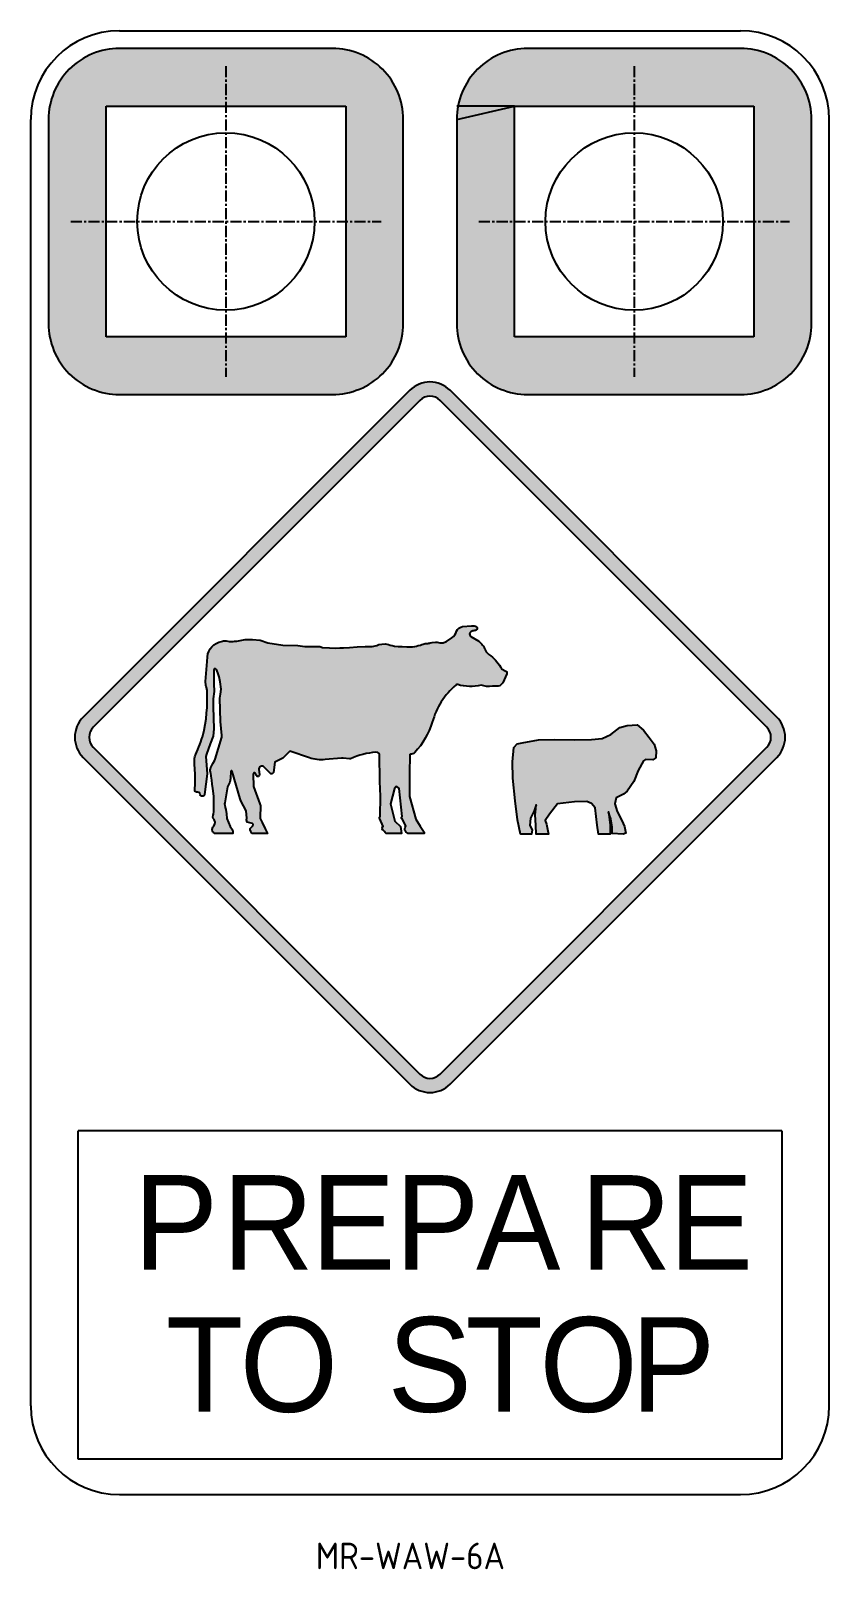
# Model space of a CAD drawing. Header units: millimetres. Extents: x -254 to -164, y -562 to -388.
import ezdxf

# ---------------------------------------------------------------- set-up
doc = ezdxf.new("R2010")
doc.units = ezdxf.units.MM
doc.linetypes.add('CENTER', pattern=[2, 1.25, -0.25, 0.25, -0.25])
for name, color, linetype in [('CENT25', 1, 'CENTER'), ('L25', 1, 'Continuous'), ('L35', 3, 'Continuous'), ('T25', 1, 'Continuous')]:
    doc.layers.add(name, color=color, linetype=linetype)
doc.styles.add('DSERIES', font='Dseries')
doc.styles.add('ISO', font='iso')

msp = doc.modelspace()

# ---------------------------------------------------------------- hatches: boundary and pattern name
at = {"layer": 'L25'}
h = msp.add_hatch(color=256, dxfattribs=at)
h.paths.add_polyline_path([(-218.89, -396.98), (-218.89, -422.98), (-245.89, -422.98), (-245.89, -397.56), (-250.05, -392.82, 0.19903), (-252.39, -398.48), (-252.39, -421.48, 0.414214), (-244.39, -429.48), (-220.39, -429.48, 0.414214), (-212.39, -421.48), (-212.39, -398.48, 0.414214), (-220.39, -390.48), (-244.39, -390.48, 0.198795), (-250.05, -392.82), (-245.89, -397.56), (-245.89, -396.98)])
h.paths.add_polyline_path([(-172.87, -396.98), (-172.87, -398.03), (-167.39, -394.58, 0.271777), (-174.37, -390.48), (-198.37, -390.48, 0.414214), (-206.37, -398.48), (-206.37, -421.48, 0.414214), (-198.37, -429.48), (-174.37, -429.48, 0.414214), (-166.37, -421.48), (-166.37, -398.48, 0.128024), (-167.39, -394.58), (-172.87, -398.03), (-172.87, -422.98), (-199.87, -422.98), (-199.87, -396.98)])
at = {"layer": 'L25', "ltscale": 1000}
h = msp.add_hatch(color=256, dxfattribs=at)
edge = h.paths.add_edge_path(flags=16)
edge.add_arc((-246.22, -468.12), 1.6, 135, 225)
edge.add_line((-247.35, -469.25), (-210.52, -506.09))
edge.add_arc((-209.38, -504.95), 1.6, 225, 315)
edge.add_line((-208.25, -506.09), (-171.41, -469.25))
edge.add_arc((-172.54, -468.12), 1.6, 315, 405)
edge.add_line((-171.41, -466.98), (-208.25, -430.14))
edge.add_arc((-209.38, -431.28), 1.6, 45, 135)
edge.add_line((-210.52, -430.14), (-247.35, -466.98))
edge = h.paths.add_edge_path()
edge.add_arc((-209.38, -504.95), 3.21, 225, 315)
edge.add_line((-207.12, -507.22), (-170.28, -470.38))
edge.add_arc((-172.54, -468.12), 3.21, 315, 405)
edge.add_line((-170.28, -465.85), (-207.12, -429.01))
edge.add_arc((-209.38, -431.28), 3.21, 45, 135)
edge.add_line((-211.65, -429.01), (-248.49, -465.85))
edge.add_arc((-246.22, -468.12), 3.21, 135, 225)
edge.add_line((-248.49, -470.38), (-211.65, -507.22))
for points in [[(-206.45, -462.22, -0.251968), (-206.25, -462.18, 0.134784), (-203.63, -462.23, 0.143141), (-202.35, -462.34, 0.079529), (-201.5, -462.32), (-201.23, -462.05, 0.092756), (-201.18, -461.99), (-200.72, -460.92, 0.376115), (-200.82, -460.66), (-201.31, -460.41, 0.10968), (-202.54, -458.92, -0.161317), (-203.16, -458.27, 0.141499), (-203.87, -457.3), (-204.77, -456.75, -0.591564), (-204.74, -456.21, -0.091611), (-204.31, -456.1, 0.804787), (-204.25, -455.59, 0.084041), (-204.58, -455.54, 0.01249), (-204.7, -455.55), (-205.7, -455.64, 0.285414), (-206.38, -456.17, -0.177775), (-206.93, -456.9), (-207.52, -457.32, -0.064211), (-207.62, -457.37), (-207.89, -457.48, -0.103713), (-207.98, -457.49), (-208.29, -457.48), (-208.57, -457.4), (-208.77, -457.38), (-209.15, -457.42), (-209.31, -457.47), (-209.37, -457.49), (-209.44, -457.5), (-209.54, -457.52), (-209.62, -457.53), (-209.71, -457.54), (-209.81, -457.54), (-209.93, -457.56), (-210.04, -457.59), (-210.17, -457.63), (-210.3, -457.67), (-210.46, -457.72), (-210.7, -457.78), (-210.9, -457.83), (-211.1, -457.89), (-211.37, -457.93), (-211.57, -457.94), (-211.98, -457.91), (-212.53, -457.89), (-212.96, -457.87), (-213.4, -457.83), (-213.64, -457.79), (-213.89, -457.73), (-214.05, -457.67), (-214.26, -457.61), (-214.45, -457.59), (-214.81, -457.62), (-215.15, -457.66), (-215.37, -457.76), (-215.91, -457.9), (-216.68, -457.9), (-217.58, -457.92), (-218.47, -457.98), (-219.13, -458.02), (-219.56, -458.05), (-220, -458.07), (-220.73, -458.05), (-221.52, -457.98), (-221.8, -457.89), (-223.5, -457.89), (-224.3, -457.79), (-225.97, -457.74), (-227.67, -457.48), (-228.54, -457.18), (-229.39, -457.08), (-230.23, -457.08), (-231.17, -457.27), (-231.43, -457.3), (-231.58, -457.32), (-231.81, -457.33), (-232.02, -457.31), (-232.17, -457.28), (-232.38, -457.26, 0.161091), (-232.78, -457.28, -0.055883), (-232.93, -457.33, 0.321306), (-234.46, -459.02), (-234.52, -459.59), (-234.71, -461.84, 0.075687), (-234.6, -462.43, -0.075977), (-234.52, -462.81, -0.074827), (-234.99, -467.97), (-235.01, -468.03), (-235.03, -468.07, -0.025144), (-235.89, -470.31, 0.077077), (-235.93, -471.19, 0.002891), (-235.88, -471.86, -0.043617), (-235.91, -474.11, 0.358784), (-235.71, -474.3), (-235.54, -474.31, -0.308087), (-235.35, -474.46), (-235.31, -474.6, 0.798333), (-234.81, -474.56), (-234.49, -472.25), (-234.67, -470.29), (-234.58, -470.03), (-234.17, -468.87), (-233.83, -468.01), (-233.76, -467.15), (-233.81, -464.67), (-233.81, -463.79), (-233.72, -462.95), (-233.76, -462.11), (-233.76, -460.61), (-233.75, -460.55), (-233.74, -460.5), (-233.71, -460.43), (-233.67, -460.39), (-233.64, -460.36), (-233.6, -460.39), (-233.56, -460.42), (-233.5, -460.45), (-233.47, -460.49), (-233.29, -460.84), (-233.14, -461.32), (-233.03, -461.86), (-232.94, -462.69), (-232.99, -463.27), (-233.09, -463.7), (-232.99, -466.33), (-232.84, -467.92), (-232.84, -468.12), (-233.61, -470.57), (-233.68, -470.76), (-233.87, -471.07), (-234, -471.37), (-234.08, -471.52), (-234.08, -471.54, 0.154934), (-234.14, -472.03), (-234.12, -472.1), (-234.11, -472.14), (-234.04, -472.49), (-233.98, -472.97), (-233.94, -473.41), (-233.86, -473.89), (-233.74, -474.75), (-233.76, -476.49), (-233.8, -476.77), (-233.83, -476.88), (-233.85, -477.11), (-233.83, -477.27), (-233.7, -477.37), (-233.59, -477.7), (-233.63, -477.89), (-233.74, -478.12), (-233.8, -478.17), (-233.87, -478.26), (-233.93, -478.51), (-233.89, -478.73), (-233.78, -478.81), (-233.74, -478.88), (-233.67, -478.96), (-233.55, -478.97), (-232.08, -478.97), (-231.61, -478.96), (-231.61, -478.77), (-231.61, -478.69), (-231.65, -478.62), (-231.65, -478.55), (-231.93, -478.17), (-232.28, -477.27), (-232.34, -476.75), (-232.41, -476.24), (-232.48, -476.02), (-232.51, -475.76), (-232.55, -475.61), (-232.53, -475.51), (-232.21, -473.72), (-231.95, -473.16), (-231.87, -472.77), (-231.82, -471.95), (-231.78, -471.87), (-231.72, -471.9), (-231.68, -471.97), (-230.77, -475.07), (-230.71, -475.29), (-230.11, -476.42), (-230.02, -477.22), (-230.08, -477.44), (-230, -477.69), (-229.39, -477.82), (-229.33, -477.93), (-229.37, -478.1), (-229.65, -478.41), (-229.65, -478.64), (-229.57, -478.75), (-229.5, -478.88), (-229.39, -478.97), (-227.72, -478.97), (-227.95, -478.43), (-228.32, -477.74), (-228.53, -477.27), (-228.51, -475.72), (-228.56, -475.63), (-229.29, -473.67), (-229.32, -472.26, -0.662322), (-229.1, -472.16, -0.120492), (-229.01, -472.28), (-228.95, -472.43, 0.872894), (-228.6, -472.33), (-228.68, -471.74, -0.052318), (-228.68, -471.67, -0.628809), (-228.06, -471.49), (-227.4, -472.17, 0.572327), (-227.03, -472.08), (-226.88, -470.91), (-225.97, -470.49), (-225.18, -469.69), (-222.98, -470.44, 0.106547), (-221.21, -470.64), (-219.36, -470.46, -0.054273), (-219.18, -470.47), (-218.44, -470.55, 0.136635), (-218.33, -470.54, -0.085671), (-215.48, -469.8), (-215.26, -469.82), (-215.13, -469.95), (-215.09, -470.03), (-215.05, -473.11), (-214.98, -474.77), (-215, -477.01), (-215.07, -477.14), (-215.07, -477.24), (-215.03, -477.31), (-214.66, -478.17), (-214.77, -478.25), (-214.75, -478.38), (-214.79, -478.43), (-214.72, -478.56), (-214.68, -478.58), (-214.53, -478.75), (-214.44, -478.84), (-214.31, -478.97), (-212.59, -478.97), (-212.72, -478.19), (-213.33, -477.57), (-213.84, -475.61), (-213.39, -473.88), (-213.18, -473.67), (-213, -473.78), (-212.92, -473.84), (-212.87, -473.91), (-212.53, -477.05), (-212.59, -477.14), (-212.59, -477.26), (-212.53, -477.27), (-212.12, -478.13), (-212.16, -478.19), (-212.17, -478.28), (-212.21, -478.45), (-212.21, -478.58), (-212.14, -478.68), (-212.06, -478.81), (-211.86, -478.97), (-210.03, -478.97), (-210.04, -478.81), (-210.51, -478.13), (-210.98, -477.33), (-211.69, -474.79), (-211.71, -472.31), (-211.69, -472.23), (-211.65, -470.07, -0.26076), (-211.57, -470.04, 0.205461), (-211.11, -469.84, 0.112189), (-209.12, -466.41, -0.153084)], [(-198.98, -468.75), (-197.16, -468.42), (-195.34, -468.37), (-193.1, -468.42), (-191.19, -468.37), (-189.99, -468.27), (-188.99, -467.79), (-187.98, -467.03), (-187.17, -466.79), (-186.02, -466.7), (-185.31, -467.32), (-184.68, -468.13), (-184.11, -468.89), (-183.87, -469.66), (-183.92, -470.42), (-184.25, -470.66), (-185.07, -470.61), (-185.31, -470.76), (-185.93, -471.85), (-186.41, -473.1), (-187.17, -474.19), (-187.55, -474.53), (-188.41, -474.96), (-188.56, -475.63), (-188.27, -476.49), (-187.74, -477.49), (-187.46, -478.16), (-187.31, -478.92), (-187.6, -479.02), (-188.84, -478.97), (-188.84, -478.21), (-188.99, -477.3), (-189.18, -476.77), (-189.27, -476.54), (-189.08, -477.97), (-189.08, -479.02), (-190.37, -479.02), (-190.52, -478.02), (-190.76, -476.06), (-191.19, -475.58), (-191.71, -475.34), (-193.1, -475.39), (-195.01, -475.63), (-195.92, -476.77), (-196.4, -477.49), (-196.25, -477.92), (-196.01, -479.02), (-197.4, -479.02), (-197.45, -478.02), (-197.54, -476.87), (-197.45, -476.2), (-197.4, -475.72), (-197.64, -476.39), (-198.07, -477.25), (-198.12, -478.06), (-197.88, -478.54), (-197.93, -479.02), (-199.17, -479.02), (-199.5, -477.44), (-199.79, -475.29), (-200.03, -472.71), (-200.08, -470.9), (-199.93, -469.28), (-199.55, -468.85)]]:
    msp.add_hatch(color=1, dxfattribs=at).paths.add_polyline_path(points)

# ---------------------------------------------------------------- linework, layer by layer
at = {"layer": 'CENT25'}
for p, q in [((-232.39, -392.48), (-232.39, -427.48)), ((-186.37, -392.48), (-186.37, -427.48)), ((-249.89, -409.98), (-214.89, -409.98)), ((-203.87, -409.98), (-168.87, -409.98))]:
    msp.add_line(p, q, dxfattribs=at)
at = {"layer": 'L25'}
for p, q in [((-206.37, -398.48), (-199.87, -396.98)), ((-199.87, -396.98), (-206.37, -396.98))]:
    msp.add_line(p, q, dxfattribs=at)
at = {"layer": 'L35'}
for p, q in [((-244.39, -388.48), (-174.37, -388.48)), ((-245.89, -422.98), (-245.89, -396.98)), ((-245.89, -396.98), (-218.89, -396.98)), ((-218.89, -396.98), (-218.89, -422.98)), ((-199.87, -422.98), (-199.87, -396.98)), ((-199.87, -396.98), (-172.87, -396.98)), ((-172.87, -396.98), (-172.87, -422.98)), ((-254.39, -543.48), (-254.39, -398.48)), ((-164.37, -543.48), (-164.37, -398.48)), ((-218.89, -422.98), (-245.89, -422.98)), ((-172.87, -422.98), (-199.87, -422.98)), ((-249.06, -549.48), (-249.06, -512.48)), ((-169.71, -512.48), (-249.06, -512.48)), ((-169.71, -512.48), (-169.71, -549.48)), ((-169.71, -549.48), (-249.06, -549.48)), ((-244.39, -553.48), (-174.37, -553.48))]:
    msp.add_line(p, q, dxfattribs=at)
for points in [[(-244.39, -390.48, 0.414214), (-252.39, -398.48), (-252.39, -421.48, 0.414214), (-244.39, -429.48), (-220.39, -429.48, 0.414214), (-212.39, -421.48), (-212.39, -398.48, 0.414214), (-220.39, -390.48)], [(-198.37, -390.48, 0.414214), (-206.37, -398.48), (-206.37, -421.48, 0.414214), (-198.37, -429.48), (-174.37, -429.48, 0.414214), (-166.37, -421.48), (-166.37, -398.48, 0.414214), (-174.37, -390.48)]]:
    msp.add_lwpolyline(points, format="xyb", close=True, dxfattribs=at)
at = {"layer": 'L35', "color": 1}
msp.add_lwpolyline([(-234.59, -462.44, -0.077305), (-234.71, -461.84), (-234.52, -459.59), (-234.47, -459.04, -0.328594), (-232.9, -457.32, 0.047354), (-232.78, -457.28, -0.161091), (-232.38, -457.26), (-232.17, -457.28), (-232.02, -457.31), (-231.81, -457.33), (-231.58, -457.32), (-231.43, -457.3), (-231.17, -457.27), (-230.23, -457.08), (-229.39, -457.08), (-228.54, -457.18), (-227.67, -457.48), (-225.97, -457.74), (-224.3, -457.79), (-223.5, -457.89), (-221.8, -457.89), (-221.52, -457.98), (-220.73, -458.05), (-220, -458.07), (-219.56, -458.05), (-219.13, -458.02), (-218.47, -457.98), (-217.58, -457.92), (-216.68, -457.9), (-215.91, -457.9), (-215.37, -457.76), (-215.15, -457.66), (-214.81, -457.62), (-214.45, -457.59), (-214.26, -457.61), (-214.05, -457.67), (-213.89, -457.73), (-213.64, -457.79), (-213.4, -457.83), (-212.96, -457.87), (-212.53, -457.89), (-211.98, -457.91), (-211.57, -457.94), (-211.37, -457.93), (-211.1, -457.89), (-210.9, -457.83), (-210.7, -457.78), (-210.46, -457.72), (-210.3, -457.67), (-210.17, -457.63), (-210.04, -457.59), (-209.93, -457.56), (-209.81, -457.54), (-209.71, -457.54), (-209.62, -457.53), (-209.54, -457.52), (-209.44, -457.5), (-209.37, -457.49), (-209.31, -457.47), (-209.15, -457.42), (-208.77, -457.38), (-208.57, -457.4), (-208.29, -457.48), (-207.98, -457.49, 0.103713), (-207.89, -457.48), (-207.62, -457.37, 0.064211), (-207.52, -457.32), (-206.93, -456.9, 0.177775), (-206.38, -456.17, -0.285414), (-205.7, -455.64), (-204.7, -455.55, -0.01249), (-204.58, -455.54, -0.082834), (-204.26, -455.59, -0.854172), (-204.33, -456.1, 0.086322), (-204.74, -456.21, 0.591564), (-204.77, -456.75), (-203.87, -457.3, -0.141499), (-203.16, -458.27, 0.161317), (-202.54, -458.92, -0.10968), (-201.31, -460.41), (-200.82, -460.66, -0.414639), (-200.73, -460.95), (-201.18, -461.99, -0.092756), (-201.23, -462.05), (-201.5, -462.32, -0.079529), (-202.35, -462.34, -0.143141), (-203.63, -462.23, -0.134784), (-206.25, -462.18, 0.251968), (-206.45, -462.22, 0.153084), (-209.12, -466.41, -0.112189), (-211.11, -469.84, -0.214131), (-211.59, -470.04, 0.19845), (-211.65, -470.07), (-211.69, -472.23), (-211.71, -472.31), (-211.69, -474.79), (-210.98, -477.33), (-210.51, -478.13), (-210.04, -478.81), (-210.03, -478.97), (-211.86, -478.97), (-212.06, -478.81), (-212.14, -478.68), (-212.21, -478.58), (-212.21, -478.45), (-212.17, -478.28), (-212.16, -478.19), (-212.12, -478.13), (-212.53, -477.27), (-212.59, -477.26), (-212.59, -477.14), (-212.53, -477.05), (-212.87, -473.91), (-212.92, -473.84), (-213, -473.78), (-213.18, -473.67), (-213.39, -473.88), (-213.84, -475.61), (-213.33, -477.57), (-212.72, -478.19), (-212.59, -478.97), (-214.31, -478.97), (-214.44, -478.84), (-214.53, -478.75), (-214.68, -478.58), (-214.72, -478.56), (-214.79, -478.43), (-214.75, -478.38), (-214.77, -478.25), (-214.66, -478.17), (-215.03, -477.31), (-215.07, -477.24), (-215.07, -477.14), (-215, -477.01), (-214.98, -474.77), (-215.05, -473.11), (-215.09, -470.03), (-215.13, -469.95), (-215.26, -469.82), (-215.48, -469.8, 0.085671), (-218.33, -470.54, -0.136635), (-218.44, -470.55), (-219.18, -470.47, 0.054273), (-219.36, -470.46), (-221.21, -470.64, -0.106547), (-222.98, -470.44), (-225.18, -469.69), (-225.97, -470.49), (-226.88, -470.91), (-227.03, -472.08, -0.586538), (-227.41, -472.17), (-228.08, -471.47, 0.602283), (-228.68, -471.67, 0.052318), (-228.68, -471.74), (-228.6, -472.33, -0.872894), (-228.95, -472.43), (-229.01, -472.28, 0.120492), (-229.1, -472.16, 0.662322), (-229.32, -472.26), (-229.29, -473.67), (-228.56, -475.63), (-228.51, -475.72), (-228.53, -477.27), (-228.32, -477.74), (-227.95, -478.43), (-227.72, -478.97), (-229.39, -478.97), (-229.5, -478.88), (-229.57, -478.75), (-229.65, -478.64), (-229.65, -478.41), (-229.37, -478.1), (-229.33, -477.93), (-229.39, -477.82), (-230, -477.69), (-230.08, -477.44), (-230.02, -477.22), (-230.11, -476.42), (-230.71, -475.29), (-230.77, -475.07), (-231.68, -471.97), (-231.72, -471.9), (-231.78, -471.87), (-231.82, -471.95), (-231.87, -472.77), (-231.95, -473.16), (-232.21, -473.72), (-232.53, -475.51), (-232.55, -475.61), (-232.51, -475.76), (-232.48, -476.02), (-232.41, -476.24), (-232.34, -476.75), (-232.28, -477.27), (-231.93, -478.17), (-231.65, -478.55), (-231.65, -478.62), (-231.61, -478.69), (-231.61, -478.77), (-231.61, -478.96), (-232.08, -478.97), (-233.55, -478.97), (-233.67, -478.96), (-233.74, -478.88), (-233.78, -478.81), (-233.89, -478.73), (-233.93, -478.51), (-233.87, -478.26), (-233.8, -478.17), (-233.74, -478.12), (-233.63, -477.89), (-233.59, -477.7), (-233.7, -477.37), (-233.83, -477.27), (-233.85, -477.11), (-233.83, -476.88), (-233.8, -476.77), (-233.76, -476.49), (-233.74, -474.75), (-233.86, -473.89), (-233.94, -473.41), (-233.98, -472.97), (-234.04, -472.49), (-234.11, -472.14), (-234.12, -472.1), (-234.14, -472.03, -0.154934), (-234.08, -471.54), (-234.08, -471.52), (-234, -471.37), (-233.87, -471.07), (-233.68, -470.76), (-233.61, -470.57), (-232.84, -468.12), (-232.84, -467.92), (-232.99, -466.33), (-233.09, -463.7), (-232.99, -463.27), (-232.94, -462.69), (-233.03, -461.86), (-233.14, -461.32), (-233.29, -460.84), (-233.47, -460.49), (-233.49, -460.47), (-233.52, -460.44), (-233.56, -460.42), (-233.6, -460.39), (-233.63, -460.37), (-233.65, -460.37), (-233.67, -460.39), (-233.7, -460.42), (-233.72, -460.46), (-233.74, -460.5), (-233.75, -460.55), (-233.76, -460.61), (-233.76, -462.11), (-233.72, -462.95), (-233.81, -463.79), (-233.81, -464.67), (-233.76, -467.15), (-233.83, -468.01), (-234.17, -468.87), (-234.58, -470.03), (-234.67, -470.29), (-234.49, -472.25), (-234.81, -474.55, -0.807582), (-235.31, -474.59), (-235.35, -474.46, 0.308087), (-235.54, -474.31), (-235.71, -474.3, -0.358784), (-235.91, -474.11, 0.043617), (-235.88, -471.86, -0.002891), (-235.93, -471.19, -0.077077), (-235.89, -470.31, 0.025144), (-235.03, -468.07), (-235.01, -468.03), (-234.99, -467.97, 0.074827), (-234.52, -462.81, 0.075977), (-234.6, -462.43)], format="xyb", dxfattribs=at)
msp.add_lwpolyline([(-198.98, -468.75), (-197.16, -468.42), (-195.34, -468.37), (-193.1, -468.42), (-191.19, -468.37), (-189.99, -468.27), (-188.99, -467.79), (-187.98, -467.03), (-187.17, -466.79), (-186.02, -466.7), (-185.31, -467.32), (-184.68, -468.13), (-184.11, -468.89), (-183.87, -469.66), (-183.92, -470.42), (-184.25, -470.66), (-185.07, -470.61), (-185.31, -470.76), (-185.93, -471.85), (-186.41, -473.1), (-187.17, -474.19), (-187.55, -474.53), (-188.41, -474.96), (-188.56, -475.63), (-188.27, -476.49), (-187.74, -477.49), (-187.46, -478.16), (-187.31, -478.92), (-187.6, -479.02), (-188.84, -478.97), (-188.84, -478.21), (-188.99, -477.3), (-189.18, -476.77), (-189.27, -476.54), (-189.08, -477.97), (-189.08, -479.02), (-190.37, -479.02), (-190.52, -478.02), (-190.76, -476.06), (-191.19, -475.58), (-191.71, -475.34), (-193.1, -475.39), (-195.01, -475.63), (-195.92, -476.77), (-196.4, -477.49), (-196.25, -477.92), (-196.01, -479.02), (-197.4, -479.02), (-197.45, -478.02), (-197.54, -476.87), (-197.45, -476.2), (-197.4, -475.72), (-197.64, -476.39), (-198.07, -477.25), (-198.12, -478.06), (-197.88, -478.54), (-197.93, -479.02), (-199.17, -479.02), (-199.5, -477.44), (-199.79, -475.29), (-200.03, -472.71), (-200.08, -470.9), (-199.93, -469.28), (-199.55, -468.85)], close=True, dxfattribs=at)
at = {"layer": 'L35'}
for centre in [(-232.39, -409.98), (-186.37, -409.98)]:
    msp.add_circle(centre, 10, dxfattribs=at)
for centre, start, end in [((-244.39, -398.48), 90, 180), ((-174.37, -398.48), 0, 90), ((-244.39, -543.48), 180, 270), ((-174.37, -543.48), 270, 0)]:
    msp.add_arc(centre, 10, start, end, dxfattribs=at)
at = {"layer": 'T25', "flags": 128}
msp.add_lwpolyline([(-211.65, -507.22, 0.414214), (-207.12, -507.22), (-170.28, -470.38, 0.414214), (-170.28, -465.85), (-207.12, -429.01, 0.414214), (-211.65, -429.01), (-248.49, -465.85, 0.414214), (-248.49, -470.38)], format="xyb", close=True, dxfattribs=at)
at = {"layer": 'T25'}
msp.add_lwpolyline([(-247.35, -466.98, 0.414214), (-247.35, -469.25), (-210.52, -506.09, 0.414214), (-208.25, -506.09), (-171.41, -469.25, 0.414214), (-171.41, -466.98), (-208.25, -430.14, 0.414214), (-210.52, -430.14)], format="xyb", close=True, dxfattribs=at)

# ---------------------------------------------------------------- texts
at = {"layer": 'L35', "style": 'DSERIES'}
for s, p in [('P', (-242.78, -528.14)), ('R', (-232.79, -528.14)), ('E', (-222.8, -528.14)), ('P', (-213.33, -528.14)), ('A', (-204.19, -528.14)), ('R', (-192.45, -528.14)), ('E', (-182.46, -528.14)), ('T', (-239.16, -544.15)), ('O', (-230.84, -544.15)), ('S', (-214.17, -544.15)), ('T', (-205.38, -544.15)), ('O', (-197.05, -544.15)), ('P', (-186.74, -544.15))]:
    msp.add_text(s, height=10.67, dxfattribs=at).set_placement(p)
at = {"layer": 'T25', "color": 3, "style": 'ISO'}
msp.add_text('MR-WAW-6A', height=3, dxfattribs=at).set_placement((-222.26, -561.89))

doc.saveas('drawing.dxf')
